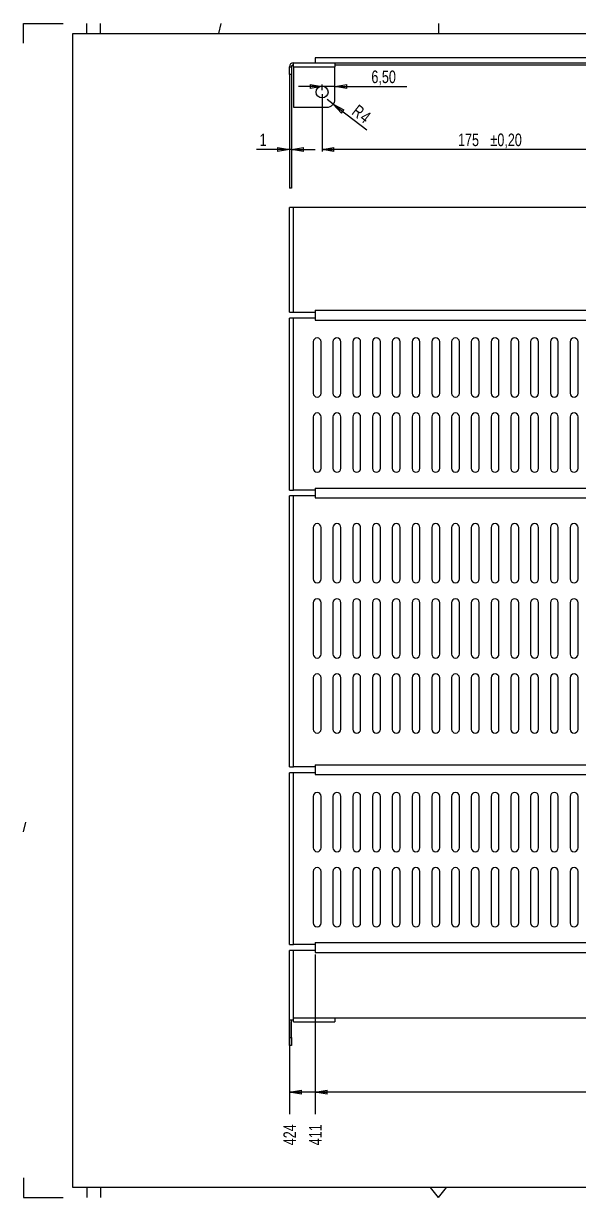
# Model space of a CAD drawing. Extents: x 0 to 841, y 0 to 594.
# Drawn here: x 0 to 281, y 0 to 594 of the extents above; entities that cross this region are included whole.
import ezdxf

# ---------------------------------------------------------------- set-up
doc = ezdxf.new("R2010")
doc.units = 0
doc.layers.get('0').update_dxf_attribs({"linetype": 'CONTINUOUS'})
doc.layers.add('FORMAT', color=7, linetype='CONTINUOUS')
doc.styles.add('SLDTEXTSTYLE0', font='TXT', dxfattribs={"width": 0.75})
doc.dimstyles.new('SLDDIMSTYLE1', dxfattribs={"dimtxt": 6.35, "dimasz": 5.9944, "dimexe": 0, "dimexo": 0.0625, "dimgap": 1.5875, "dimtad": 0, "dimtih": 1, "dimtoh": 1, "dimzin": 12, "dimtxsty": 'SLDTEXTSTYLE0', "dimblk1": 'CLOSED', "dimblk2": 'CLOSED', "dimsah": 1, "dimcen": 0.09, "dimazin": 3, "dimtfac": 1, "dimtofl": 0, "dimtmove": 0, "dimatfit": 3, "dimtolj": 1, "dimtzin": 12})
doc.dimstyles.new('SLDDIMSTYLE2', dxfattribs={"dimtxt": 6.35, "dimasz": 5.9944, "dimexe": 0, "dimexo": 0.0625, "dimgap": 1.5875, "dimtad": 1, "dimtih": 1, "dimtoh": 1, "dimzin": 12, "dimtxsty": 'SLDTEXTSTYLE0', "dimblk1": 'CLOSED', "dimblk2": 'CLOSED', "dimsah": 1, "dimcen": 0.09, "dimazin": 3, "dimtfac": 1, "dimtofl": 0, "dimtmove": 0, "dimatfit": 3, "dimtolj": 1, "dimtzin": 12})
doc.dimstyles.new('SLDDIMSTYLE4', dxfattribs={"dimtxt": 6.35, "dimasz": 5.9944, "dimexe": 0, "dimexo": 0.0625, "dimgap": 1.5875, "dimtad": 1, "dimtih": 1, "dimtoh": 1, "dimzin": 12, "dimtxsty": 'SLDTEXTSTYLE0', "dimblk1": 'CLOSED', "dimblk2": 'CLOSED', "dimsah": 1, "dimcen": 0.09, "dimazin": 3, "dimtol": 1, "dimtp": 0.2, "dimtm": 0.2, "dimtfac": 1, "dimtofl": 0, "dimtmove": 0, "dimatfit": 3, "dimtolj": 1})
doc.dimstyles.new('SLDDIMSTYLE5', dxfattribs={"dimtxt": 6.35, "dimasz": 5.9944, "dimexe": 0, "dimexo": 0.0625, "dimgap": 1.5875, "dimtad": 1, "dimtih": 1, "dimtoh": 1, "dimzin": 12, "dimtxsty": 'SLDTEXTSTYLE0', "dimblk1": 'CLOSED', "dimblk2": 'CLOSED', "dimsah": 1, "dimcen": 0.09, "dimazin": 3, "dimtfac": 1, "dimtofl": 0, "dimtmove": 0, "dimatfit": 3, "dimtolj": 1, "dimtzin": 12})

# ---------------------------------------------------------------- blocks, each defined once
blk = doc.blocks.new('_CLOSED')
at = {"color": 0, "linetype": 'BYBLOCK'}
for p, q in [((-1, 0.166667), (0, 0)), ((-1, 0.166667), (-1, -0.166667)), ((0, 0), (-1, -0.166667)), ((0, 0), (-1, 0))]:
    blk.add_line(p, q, dxfattribs=at)
blk = doc.blocks.new('*D11')
at = {"layer": 'FORMAT'}
for p, q in [((151.12, 558.32), (151.12, 529.2)), ((326.12, 558.32), (326.12, 529.2)), ((326.12, 530.19), (151.12, 530.19))]:
    blk.add_line(p, q, dxfattribs=at)
at = {"layer": 'FORMAT', "xscale": 5.9944, "yscale": 5.9944, "rotation": 180.0000000000004}
blk.add_blockref('_CLOSED', (151.12, 530.19, -211.9), dxfattribs=at)
at = {"layer": 'FORMAT', "xscale": 5.9944, "yscale": 5.9944}
blk.add_blockref('_CLOSED', (326.12, 530.19, -211.9), dxfattribs=at)
at = {"layer": 'FORMAT', "char_height": 6.35, "attachment_point": 1, "style": 'SLDTEXTSTYLE0'}
for s, insert in [('175', (219.88, 538.3)), ('±0,20', (236.29, 538.3))]:
    blk.add_mtext(s, dxfattribs=dict(at, insert=insert))
blk = doc.blocks.new('*D14')
at = {"layer": 'FORMAT'}
for q in [(153.62, 555.61), (173.67, 540.12)]:
    blk.add_line((156.78, 553.16), q, dxfattribs=at)
at = {"layer": 'FORMAT', "xscale": 5.9944, "yscale": 5.9944, "rotation": 142.331541595082}
blk.add_blockref('_CLOSED', (156.78, 553.16, -211.9), dxfattribs=at)
at = {"layer": 'FORMAT', "char_height": 6.35, "attachment_point": 1, "rotation": 322.33154, "style": 'SLDTEXTSTYLE0'}
for s, insert in [('R', (169.5, 553.39)), ('4', (173.56, 550.25))]:
    blk.add_mtext(s, dxfattribs=dict(at, insert=insert))
blk = doc.blocks.new('*D18')
at = {"layer": 'FORMAT'}
for p, q in [((151.12, 562.08), (139.13, 562.08)), ((151.12, 560.3), (151.12, 563.07)), ((157.62, 562.08), (151.12, 562.08)), ((157.62, 562.08), (194.05, 562.08))]:
    blk.add_line(p, q, dxfattribs=at)
at = {"layer": 'FORMAT', "xscale": 5.9944, "yscale": 5.9944}
blk.add_blockref('_CLOSED', (151.12, 562.08, -211.9), dxfattribs=at)
at = {"layer": 'FORMAT', "xscale": 5.9944, "yscale": 5.9944, "rotation": 180.0000000000004}
blk.add_blockref('_CLOSED', (157.62, 562.08, -211.9), dxfattribs=at)
at = {"layer": 'FORMAT', "insert": (176.05, 570.19), "char_height": 6.35, "attachment_point": 1, "style": 'SLDTEXTSTYLE0'}
blk.add_mtext('6,50', dxfattribs=at)
blk = doc.blocks.new('*D20')
at = {"layer": 'FORMAT'}
for p, q in [((134.62, 530.18), (117.88, 530.18)), ((135.62, 530.18), (134.62, 530.18)), ((135.62, 530.18), (147.61, 530.18))]:
    blk.add_line(p, q, dxfattribs=at)
at = {"layer": 'FORMAT', "xscale": 5.9944, "yscale": 5.9944}
for p, rotation in [((134.62, 530.18, -211.9), 360.0000000000004), ((135.62, 530.18, -211.9), 180.0000000000004)]:
    blk.add_blockref('_CLOSED', p, dxfattribs=dict(at, rotation=rotation))
at = {"layer": 'FORMAT', "insert": (119.47, 538.29), "char_height": 6.35, "attachment_point": 1, "style": 'SLDTEXTSTYLE0'}
blk.add_mtext('1', dxfattribs=at)
blk = doc.blocks.new('*D23')
at = {"layer": 'FORMAT'}
for p, q in [((147.62, 122.95), (147.62, 42.1)), ((330.62, 53.35), (147.62, 53.35))]:
    blk.add_line(p, q, dxfattribs=at)
at = {"layer": 'FORMAT', "xscale": 5.9944, "yscale": 5.9944, "rotation": 180.0000000000004}
blk.add_blockref('_CLOSED', (147.62, 53.35, 0.1), dxfattribs=at)
at = {"layer": 'FORMAT', "insert": (144.55, 26.44), "char_height": 6.35, "attachment_point": 1, "rotation": 90, "style": 'SLDTEXTSTYLE0'}
blk.add_mtext('411', dxfattribs=at)
blk = doc.blocks.new('*D24')
at = {"layer": 'FORMAT'}
for p, q in [((134.62, 88.95), (134.62, 42.1)), ((147.62, 53.35), (134.62, 53.35))]:
    blk.add_line(p, q, dxfattribs=at)
at = {"layer": 'FORMAT', "xscale": 5.9944, "yscale": 5.9944, "rotation": 180.0000000000004}
blk.add_blockref('_CLOSED', (134.62, 53.35, 0.1), dxfattribs=at)
at = {"layer": 'FORMAT', "insert": (131.55, 26.44), "char_height": 6.35, "attachment_point": 1, "rotation": 90, "style": 'SLDTEXTSTYLE0'}
blk.add_mtext('424', dxfattribs=at)

msp = doc.modelspace()

# ---------------------------------------------------------------- linework, layer by layer
at = {"color": 7, "linetype": 'CONTINUOUS'}
for p, q in [((0, 584), (0, 594)), ((0, 594), (20, 594)), ((32, 589), (32, 594)), ((39, 589), (39, 594)), ((98.778, 589), (100, 594)), ((210, 594), (210, 589)), ((25, 589), (836, 589)), ((25, 5), (25, 589)), ((545.617, 576.606), (147.617, 576.606)), ((147.617, 576.606), (147.617, 574.106)), ((134.617, 572.106), (135.617, 572.106)), ((134.617, 568.106), (134.617, 572.106)), ((135.617, 572.106), (135.617, 568.106)), ((136.617, 574.106), (157.617, 574.106)), ((136.617, 573.838), (136.617, 574.106)), ((136.617, 572.106), (136.617, 573.838)), ((136.617, 572.106), (136.617, 551.606)), ((136.617, 572.106), (157.617, 572.106)), ((157.617, 574.106), (157.617, 572.106)), ((157.617, 574.106), (319.617, 574.106)), ((157.617, 573.106), (319.617, 573.106)), ((157.617, 555.606), (157.617, 572.106)), ((134.617, 568.106), (134.617, 510.606)), ((135.617, 568.106), (134.617, 568.106)), ((135.617, 568.106), (135.617, 510.606)), ((136.617, 551.606), (153.617, 551.606)), ((135.617, 510.606), (134.617, 510.606)), ((134.617, 447.944), (134.617, 500.944)), ((136.617, 500.944), (134.617, 500.944)), ((136.617, 447.944), (136.617, 500.944)), ((342.117, 500.944), (136.617, 500.944)), ((134.617, 447.944), (136.617, 447.944)), ((136.617, 447.944), (147.617, 447.944)), ((147.617, 448.944), (545.617, 448.944)), ((147.617, 448.944), (147.617, 443.944)), ((134.617, 357.944), (134.617, 444.944)), ((136.617, 444.944), (134.617, 444.944)), ((136.617, 357.944), (136.617, 444.944)), ((147.617, 444.944), (136.617, 444.944)), ((147.617, 443.944), (545.617, 443.944)), ((146.617, 432.944), (146.617, 406.944)), ((150.617, 406.944), (150.617, 432.944)), ((156.617, 432.944), (156.617, 406.944)), ((160.617, 406.944), (160.617, 432.944)), ((166.617, 432.944), (166.617, 406.944)), ((170.617, 406.944), (170.617, 432.944)), ((176.617, 432.944), (176.617, 406.944)), ((180.617, 406.944), (180.617, 432.944)), ((186.617, 432.944), (186.617, 406.944)), ((190.617, 406.944), (190.617, 432.944)), ((196.617, 432.944), (196.617, 406.944)), ((200.617, 406.944), (200.617, 432.944)), ((206.617, 432.944), (206.617, 406.944)), ((210.617, 406.944), (210.617, 432.944)), ((216.617, 432.944), (216.617, 406.944)), ((220.617, 406.944), (220.617, 432.944)), ((226.617, 432.944), (226.617, 406.944)), ((230.617, 406.944), (230.617, 432.944)), ((236.617, 432.944), (236.617, 406.944)), ((240.617, 406.944), (240.617, 432.944)), ((246.617, 432.944), (246.617, 406.944)), ((250.617, 406.944), (250.617, 432.944)), ((256.617, 432.944), (256.617, 406.944)), ((260.617, 406.944), (260.617, 432.944)), ((266.617, 432.944), (266.617, 406.944)), ((270.617, 406.944), (270.617, 432.944)), ((276.617, 432.944), (276.617, 406.944)), ((280.617, 406.944), (280.617, 432.944)), ((146.617, 394.944), (146.617, 368.944)), ((150.617, 368.944), (150.617, 394.944)), ((156.617, 394.944), (156.617, 368.944)), ((160.617, 368.944), (160.617, 394.944)), ((166.617, 394.944), (166.617, 368.944)), ((170.617, 368.944), (170.617, 394.944)), ((176.617, 394.944), (176.617, 368.944)), ((180.617, 368.944), (180.617, 394.944)), ((186.617, 394.944), (186.617, 368.944)), ((190.617, 368.944), (190.617, 394.944)), ((196.617, 394.944), (196.617, 368.944)), ((200.617, 368.944), (200.617, 394.944)), ((206.617, 394.944), (206.617, 368.944)), ((210.617, 368.944), (210.617, 394.944)), ((216.617, 394.944), (216.617, 368.944)), ((220.617, 368.944), (220.617, 394.944)), ((226.617, 394.944), (226.617, 368.944)), ((230.617, 368.944), (230.617, 394.944)), ((236.617, 394.944), (236.617, 368.944)), ((240.617, 368.944), (240.617, 394.944)), ((246.617, 394.944), (246.617, 368.944)), ((250.617, 368.944), (250.617, 394.944)), ((256.617, 394.944), (256.617, 368.944)), ((260.617, 368.944), (260.617, 394.944)), ((266.617, 394.944), (266.617, 368.944)), ((270.617, 368.944), (270.617, 394.944)), ((276.617, 394.944), (276.617, 368.944)), ((280.617, 368.944), (280.617, 394.944)), ((134.617, 357.944), (136.617, 357.944)), ((147.617, 357.944), (136.617, 357.944)), ((147.617, 358.944), (147.617, 353.944)), ((147.617, 358.944), (545.617, 358.944)), ((134.617, 217.944), (134.617, 354.944)), ((136.617, 354.944), (134.617, 354.944)), ((136.617, 217.944), (136.617, 354.944)), ((147.617, 354.944), (136.617, 354.944)), ((147.617, 353.944), (545.617, 353.944)), ((146.617, 338.944), (146.617, 312.944)), ((150.617, 312.944), (150.617, 338.944)), ((156.617, 338.944), (156.617, 312.944)), ((160.617, 312.944), (160.617, 338.944)), ((166.617, 338.944), (166.617, 312.944)), ((170.617, 312.944), (170.617, 338.944)), ((176.617, 338.944), (176.617, 312.944)), ((180.617, 312.944), (180.617, 338.944)), ((186.617, 338.944), (186.617, 312.944)), ((190.617, 312.944), (190.617, 338.944)), ((196.617, 338.944), (196.617, 312.944)), ((200.617, 312.944), (200.617, 338.944)), ((206.617, 338.944), (206.617, 312.944)), ((210.617, 312.944), (210.617, 338.944)), ((216.617, 338.944), (216.617, 312.944)), ((220.617, 312.944), (220.617, 338.944)), ((226.617, 338.944), (226.617, 312.944)), ((230.617, 312.944), (230.617, 338.944)), ((236.617, 338.944), (236.617, 312.944)), ((240.617, 312.944), (240.617, 338.944)), ((246.617, 338.944), (246.617, 312.944)), ((250.617, 312.944), (250.617, 338.944)), ((256.617, 338.944), (256.617, 312.944)), ((260.617, 312.944), (260.617, 338.944)), ((266.617, 338.944), (266.617, 312.944)), ((270.617, 312.944), (270.617, 338.944)), ((276.617, 338.944), (276.617, 312.944)), ((280.617, 312.944), (280.617, 338.944)), ((146.617, 300.944), (146.617, 274.944)), ((150.617, 274.944), (150.617, 300.944)), ((156.617, 300.944), (156.617, 274.944)), ((160.617, 274.944), (160.617, 300.944)), ((166.617, 300.944), (166.617, 274.944)), ((170.617, 274.944), (170.617, 300.944)), ((176.617, 300.944), (176.617, 274.944)), ((180.617, 274.944), (180.617, 300.944)), ((186.617, 300.944), (186.617, 274.944)), ((190.617, 274.944), (190.617, 300.944)), ((196.617, 300.944), (196.617, 274.944)), ((200.617, 274.944), (200.617, 300.944)), ((206.617, 300.944), (206.617, 274.944)), ((210.617, 274.944), (210.617, 300.944)), ((216.617, 300.944), (216.617, 274.944)), ((220.617, 274.944), (220.617, 300.944)), ((226.617, 300.944), (226.617, 274.944)), ((230.617, 274.944), (230.617, 300.944)), ((236.617, 300.944), (236.617, 274.944)), ((240.617, 274.944), (240.617, 300.944)), ((246.617, 300.944), (246.617, 274.944)), ((250.617, 274.944), (250.617, 300.944)), ((256.617, 300.944), (256.617, 274.944)), ((260.617, 274.944), (260.617, 300.944)), ((266.617, 300.944), (266.617, 274.944)), ((270.617, 274.944), (270.617, 300.944)), ((276.617, 300.944), (276.617, 274.944)), ((280.617, 274.944), (280.617, 300.944)), ((146.617, 262.944), (146.617, 236.944)), ((150.617, 236.944), (150.617, 262.944)), ((156.617, 262.944), (156.617, 236.944)), ((160.617, 236.944), (160.617, 262.944)), ((166.617, 262.944), (166.617, 236.944)), ((170.617, 236.944), (170.617, 262.944)), ((176.617, 262.944), (176.617, 236.944)), ((180.617, 236.944), (180.617, 262.944)), ((186.617, 262.944), (186.617, 236.944)), ((190.617, 236.944), (190.617, 262.944)), ((196.617, 262.944), (196.617, 236.944)), ((200.617, 236.944), (200.617, 262.944)), ((206.617, 262.944), (206.617, 236.944)), ((210.617, 236.944), (210.617, 262.944)), ((216.617, 262.944), (216.617, 236.944)), ((220.617, 236.944), (220.617, 262.944)), ((226.617, 262.944), (226.617, 236.944)), ((230.617, 236.944), (230.617, 262.944)), ((236.617, 262.944), (236.617, 236.944)), ((240.617, 236.944), (240.617, 262.944)), ((246.617, 262.944), (246.617, 236.944)), ((250.617, 236.944), (250.617, 262.944)), ((256.617, 262.944), (256.617, 236.944)), ((260.617, 236.944), (260.617, 262.944)), ((266.617, 262.944), (266.617, 236.944)), ((270.617, 236.944), (270.617, 262.944)), ((276.617, 262.944), (276.617, 236.944)), ((280.617, 236.944), (280.617, 262.944)), ((134.617, 217.944), (136.617, 217.944)), ((134.617, 127.944), (134.617, 214.944)), ((136.617, 214.944), (134.617, 214.944)), ((147.617, 217.944), (136.617, 217.944)), ((136.617, 127.944), (136.617, 214.944)), ((147.617, 214.944), (136.617, 214.944)), ((147.617, 218.944), (545.617, 218.944)), ((147.617, 218.944), (147.617, 213.944)), ((147.617, 213.944), (545.617, 213.944)), ((146.617, 202.944), (146.617, 176.944)), ((150.617, 176.944), (150.617, 202.944)), ((156.617, 202.944), (156.617, 176.944)), ((160.617, 176.944), (160.617, 202.944)), ((166.617, 202.944), (166.617, 176.944)), ((170.617, 176.944), (170.617, 202.944)), ((176.617, 202.944), (176.617, 176.944)), ((180.617, 176.944), (180.617, 202.944)), ((186.617, 202.944), (186.617, 176.944)), ((190.617, 176.944), (190.617, 202.944)), ((196.617, 202.944), (196.617, 176.944)), ((200.617, 176.944), (200.617, 202.944)), ((206.617, 202.944), (206.617, 176.944)), ((210.617, 176.944), (210.617, 202.944)), ((216.617, 202.944), (216.617, 176.944)), ((220.617, 176.944), (220.617, 202.944)), ((226.617, 202.944), (226.617, 176.944)), ((230.617, 176.944), (230.617, 202.944)), ((236.617, 202.944), (236.617, 176.944)), ((240.617, 176.944), (240.617, 202.944)), ((246.617, 202.944), (246.617, 176.944)), ((250.617, 176.944), (250.617, 202.944)), ((256.617, 202.944), (256.617, 176.944)), ((260.617, 176.944), (260.617, 202.944)), ((266.617, 202.944), (266.617, 176.944)), ((270.617, 176.944), (270.617, 202.944)), ((276.617, 202.944), (276.617, 176.944)), ((280.617, 176.944), (280.617, 202.944)), ((0, 185), (1.188, 189.857)), ((146.617, 164.944), (146.617, 138.944)), ((150.617, 138.944), (150.617, 164.944)), ((156.617, 164.944), (156.617, 138.944)), ((160.617, 138.944), (160.617, 164.944)), ((166.617, 164.944), (166.617, 138.944)), ((170.617, 138.944), (170.617, 164.944)), ((176.617, 164.944), (176.617, 138.944)), ((180.617, 138.944), (180.617, 164.944)), ((186.617, 164.944), (186.617, 138.944)), ((190.617, 138.944), (190.617, 164.944)), ((196.617, 164.944), (196.617, 138.944)), ((200.617, 138.944), (200.617, 164.944)), ((206.617, 164.944), (206.617, 138.944)), ((210.617, 138.944), (210.617, 164.944)), ((216.617, 164.944), (216.617, 138.944)), ((220.617, 138.944), (220.617, 164.944)), ((226.617, 164.944), (226.617, 138.944)), ((230.617, 138.944), (230.617, 164.944)), ((236.617, 164.944), (236.617, 138.944)), ((240.617, 138.944), (240.617, 164.944)), ((246.617, 164.944), (246.617, 138.944)), ((250.617, 138.944), (250.617, 164.944)), ((256.617, 164.944), (256.617, 138.944)), ((260.617, 138.944), (260.617, 164.944)), ((266.617, 164.944), (266.617, 138.944)), ((270.617, 138.944), (270.617, 164.944)), ((276.617, 164.944), (276.617, 138.944)), ((280.617, 138.944), (280.617, 164.944)), ((134.617, 127.944), (136.617, 127.944)), ((136.617, 124.944), (134.617, 124.944)), ((134.617, 89.944), (134.617, 124.944)), ((147.617, 127.944), (136.617, 127.944)), ((136.617, 90.944), (136.617, 124.944)), ((147.617, 124.944), (136.617, 124.944)), ((147.617, 128.944), (545.617, 128.944)), ((147.617, 128.944), (147.617, 123.944)), ((147.617, 123.944), (545.617, 123.944)), ((134.617, 89.944), (136.617, 89.944)), ((134.617, 80.944), (134.617, 89.944)), ((135.617, 80.944), (135.617, 89.944)), ((136.617, 89.944), (136.617, 90.944)), ((136.617, 90.944), (157.617, 90.944)), ((136.617, 88.944), (136.617, 89.944)), ((157.617, 90.944), (319.617, 90.944)), ((157.617, 90.944), (157.617, 88.944)), ((136.617, 88.944), (157.617, 88.944)), ((134.617, 80.944), (135.617, 80.944)), ((134.617, 76.944), (134.617, 80.944)), ((135.617, 80.944), (135.617, 76.944)), ((135.617, 76.944), (134.617, 76.944)), ((0, 10), (0, 0)), ((0, 0), (20, 0)), ((836, 5), (25, 5)), ((32, 5), (32, 0)), ((39, 5), (39, 0)), ((210, 0), (206.003, 5)), ((210, 0), (213.997, 5))]:
    msp.add_line(p, q, dxfattribs=at)
msp.add_circle((151.117, 559.306), 3, dxfattribs=at)
for centre, radius, start, end in [((136.617, 572.106), 2, 90, 180), ((136.617, 572.106), 1, 90, 180), ((153.617, 555.606), 4, 270, 0), ((148.617, 432.944), 2, 0, 180), ((158.617, 432.944), 2, 0, 180), ((168.617, 432.944), 2, 0, 180), ((178.617, 432.944), 2, 0, 180), ((188.617, 432.944), 2, 0, 180), ((198.617, 432.944), 2, 0, 180), ((208.617, 432.944), 2, 0, 180), ((218.617, 432.944), 2, 0, 180), ((228.617, 432.944), 2, 0, 180), ((238.617, 432.944), 2, 0, 180), ((248.617, 432.944), 2, 0, 180), ((258.617, 432.944), 2, 0, 180), ((268.617, 432.944), 2, 0, 180), ((278.617, 432.944), 2, 0, 180), ((148.617, 406.944), 2, 180, 0), ((158.617, 406.944), 2, 180, 0), ((168.617, 406.944), 2, 180, 0), ((178.617, 406.944), 2, 180, 0), ((188.617, 406.944), 2, 180, 0), ((198.617, 406.944), 2, 180, 0), ((208.617, 406.944), 2, 180, 0), ((218.617, 406.944), 2, 180, 0), ((228.617, 406.944), 2, 180, 0), ((238.617, 406.944), 2, 180, 0), ((248.617, 406.944), 2, 180, 0), ((258.617, 406.944), 2, 180, 0), ((268.617, 406.944), 2, 180, 0), ((278.617, 406.944), 2, 180, 0), ((148.617, 394.944), 2, 0, 180), ((158.617, 394.944), 2, 0, 180), ((168.617, 394.944), 2, 0, 180), ((178.617, 394.944), 2, 0, 180), ((188.617, 394.944), 2, 0, 180), ((198.617, 394.944), 2, 0, 180), ((208.617, 394.944), 2, 0, 180), ((218.617, 394.944), 2, 0, 180), ((228.617, 394.944), 2, 0, 180), ((238.617, 394.944), 2, 0, 180), ((248.617, 394.944), 2, 0, 180), ((258.617, 394.944), 2, 0, 180), ((268.617, 394.944), 2, 0, 180), ((278.617, 394.944), 2, 0, 180), ((148.617, 368.944), 2, 180, 0), ((158.617, 368.944), 2, 180, 0), ((168.617, 368.944), 2, 180, 0), ((178.617, 368.944), 2, 180, 0), ((188.617, 368.944), 2, 180, 0), ((198.617, 368.944), 2, 180, 0), ((208.617, 368.944), 2, 180, 0), ((218.617, 368.944), 2, 180, 0), ((228.617, 368.944), 2, 180, 0), ((238.617, 368.944), 2, 180, 0), ((248.617, 368.944), 2, 180, 0), ((258.617, 368.944), 2, 180, 0), ((268.617, 368.944), 2, 180, 0), ((278.617, 368.944), 2, 180, 0), ((148.617, 338.944), 2, 0, 180), ((158.617, 338.944), 2, 0, 180), ((168.617, 338.944), 2, 0, 180), ((178.617, 338.944), 2, 0, 180), ((188.617, 338.944), 2, 0, 180), ((198.617, 338.944), 2, 0, 180), ((208.617, 338.944), 2, 0, 180), ((218.617, 338.944), 2, 0, 180), ((228.617, 338.944), 2, 0, 180), ((238.617, 338.944), 2, 0, 180), ((248.617, 338.944), 2, 0, 180), ((258.617, 338.944), 2, 0, 180), ((268.617, 338.944), 2, 0, 180), ((278.617, 338.944), 2, 0, 180), ((148.617, 312.944), 2, 180, 0), ((158.617, 312.944), 2, 180, 0), ((168.617, 312.944), 2, 180, 0), ((178.617, 312.944), 2, 180, 0), ((188.617, 312.944), 2, 180, 0), ((198.617, 312.944), 2, 180, 0), ((208.617, 312.944), 2, 180, 0), ((218.617, 312.944), 2, 180, 0), ((228.617, 312.944), 2, 180, 0), ((238.617, 312.944), 2, 180, 0), ((248.617, 312.944), 2, 180, 0), ((258.617, 312.944), 2, 180, 0), ((268.617, 312.944), 2, 180, 0), ((278.617, 312.944), 2, 180, 0), ((148.617, 300.944), 2, 0, 180), ((158.617, 300.944), 2, 0, 180), ((168.617, 300.944), 2, 0, 180), ((178.617, 300.944), 2, 0, 180), ((188.617, 300.944), 2, 0, 180), ((198.617, 300.944), 2, 0, 180), ((208.617, 300.944), 2, 0, 180), ((218.617, 300.944), 2, 0, 180), ((228.617, 300.944), 2, 0, 180), ((238.617, 300.944), 2, 0, 180), ((248.617, 300.944), 2, 0, 180), ((258.617, 300.944), 2, 0, 180), ((268.617, 300.944), 2, 0, 180), ((278.617, 300.944), 2, 0, 180), ((148.617, 274.944), 2, 180, 0), ((158.617, 274.944), 2, 180, 0), ((168.617, 274.944), 2, 180, 0), ((178.617, 274.944), 2, 180, 0), ((188.617, 274.944), 2, 180, 0), ((198.617, 274.944), 2, 180, 0), ((208.617, 274.944), 2, 180, 0), ((218.617, 274.944), 2, 180, 0), ((228.617, 274.944), 2, 180, 0), ((238.617, 274.944), 2, 180, 0), ((248.617, 274.944), 2, 180, 0), ((258.617, 274.944), 2, 180, 0), ((268.617, 274.944), 2, 180, 0), ((278.617, 274.944), 2, 180, 0), ((148.617, 262.944), 2, 0, 180), ((158.617, 262.944), 2, 0, 180), ((168.617, 262.944), 2, 0, 180), ((178.617, 262.944), 2, 0, 180), ((188.617, 262.944), 2, 0, 180), ((198.617, 262.944), 2, 0, 180), ((208.617, 262.944), 2, 0, 180), ((218.617, 262.944), 2, 0, 180), ((228.617, 262.944), 2, 0, 180), ((238.617, 262.944), 2, 0, 180), ((248.617, 262.944), 2, 0, 180), ((258.617, 262.944), 2, 0, 180), ((268.617, 262.944), 2, 0, 180), ((278.617, 262.944), 2, 0, 180), ((148.617, 236.944), 2, 180, 0), ((158.617, 236.944), 2, 180, 0), ((168.617, 236.944), 2, 180, 0), ((178.617, 236.944), 2, 180, 0), ((188.617, 236.944), 2, 180, 0), ((198.617, 236.944), 2, 180, 0), ((208.617, 236.944), 2, 180, 0), ((218.617, 236.944), 2, 180, 0), ((228.617, 236.944), 2, 180, 0), ((238.617, 236.944), 2, 180, 0), ((248.617, 236.944), 2, 180, 0), ((258.617, 236.944), 2, 180, 0), ((268.617, 236.944), 2, 180, 0), ((278.617, 236.944), 2, 180, 0), ((148.617, 202.944), 2, 0, 180), ((158.617, 202.944), 2, 0, 180), ((168.617, 202.944), 2, 0, 180), ((178.617, 202.944), 2, 0, 180), ((188.617, 202.944), 2, 0, 180), ((198.617, 202.944), 2, 0, 180), ((208.617, 202.944), 2, 0, 180), ((218.617, 202.944), 2, 0, 180), ((228.617, 202.944), 2, 0, 180), ((238.617, 202.944), 2, 0, 180), ((248.617, 202.944), 2, 0, 180), ((258.617, 202.944), 2, 0, 180), ((268.617, 202.944), 2, 0, 180), ((278.617, 202.944), 2, 0, 180), ((148.617, 176.944), 2, 180, 0), ((158.617, 176.944), 2, 180, 0), ((168.617, 176.944), 2, 180, 0), ((178.617, 176.944), 2, 180, 0), ((188.617, 176.944), 2, 180, 0), ((198.617, 176.944), 2, 180, 0), ((208.617, 176.944), 2, 180, 0), ((218.617, 176.944), 2, 180, 0), ((228.617, 176.944), 2, 180, 0), ((238.617, 176.944), 2, 180, 0), ((248.617, 176.944), 2, 180, 0), ((258.617, 176.944), 2, 180, 0), ((268.617, 176.944), 2, 180, 0), ((278.617, 176.944), 2, 180, 0), ((148.617, 164.944), 2, 0, 180), ((158.617, 164.944), 2, 0, 180), ((168.617, 164.944), 2, 0, 180), ((178.617, 164.944), 2, 0, 180), ((188.617, 164.944), 2, 0, 180), ((198.617, 164.944), 2, 0, 180), ((208.617, 164.944), 2, 0, 180), ((218.617, 164.944), 2, 0, 180), ((228.617, 164.944), 2, 0, 180), ((238.617, 164.944), 2, 0, 180), ((248.617, 164.944), 2, 0, 180), ((258.617, 164.944), 2, 0, 180), ((268.617, 164.944), 2, 0, 180), ((278.617, 164.944), 2, 0, 180), ((148.617, 138.944), 2, 180, 0), ((158.617, 138.944), 2, 180, 0), ((168.617, 138.944), 2, 180, 0), ((178.617, 138.944), 2, 180, 0), ((188.617, 138.944), 2, 180, 0), ((198.617, 138.944), 2, 180, 0), ((208.617, 138.944), 2, 180, 0), ((218.617, 138.944), 2, 180, 0), ((228.617, 138.944), 2, 180, 0), ((238.617, 138.944), 2, 180, 0), ((248.617, 138.944), 2, 180, 0), ((258.617, 138.944), 2, 180, 0), ((268.617, 138.944), 2, 180, 0), ((278.617, 138.944), 2, 180, 0)]:
    msp.add_arc(centre, radius, start, end, dxfattribs=at)

# ---------------------------------------------------------------- dimensions: what is measured, and where the dimension line sits
at = {"layer": 'FORMAT'}
for base, p1, p2, dimstyle, override, picture, middle in [((151.117, 562.082), (157.617, 555.606), (151.117, 559.306), 'SLDDIMSTYLE2', {"dimtxt": 6.35, "dimasz": 5.9944, "dimexe": 0.9906, "dimexo": 0.9906, "dimgap": 1.524, "dimtad": 1, "dimtih": 0, "dimtoh": 0, "dimzin": 12, "dimtzin": 12}, '*D18', (184.257, 562.082)), ((151.117, 530.187), (326.117, 559.306), (151.117, 559.306), 'SLDDIMSTYLE4', {"dimtxt": 6.35, "dimasz": 5.9944, "dimexe": 0.9906, "dimexo": 0.9906, "dimgap": 1.524, "dimtad": 1, "dimtih": 0, "dimtoh": 0, "dimzin": 12, "dimtzin": 8}, '*D11', (238.617, 530.187)), ((134.617, 530.181), (135.617, 510.606), (134.617, 510.606), 'SLDDIMSTYLE2', {"dimtxt": 6.35, "dimasz": 5.9944, "dimexe": 0.9906, "dimexo": 0.9906, "dimgap": 1.524, "dimtad": 1, "dimtih": 0, "dimtoh": 0, "dimzin": 12, "dimtzin": 12}, '*D20', (121.813, 530.181))]:
    dim = msp.add_linear_dim(base=base, p1=p1, p2=p2, dimstyle=dimstyle, override=override, dxfattribs=at)
    dim.commit()
    dim.dimension.update_dxf_attribs({"geometry": picture, "text_midpoint": middle, "dimtype": 160})
dim = msp.add_radius_dim(center=(153.617, 555.606), mpoint=(156.783, 553.161), dimstyle='SLDDIMSTYLE5', override={"dimtxt": 6.35, "dimasz": 5.9944, "dimexe": 0.9906, "dimexo": 0.9906, "dimgap": 1.524, "dimtad": 1, "dimtih": 0, "dimtoh": 0, "dimzin": 12, "dimtzin": 12}, dxfattribs=at)
dim.commit()
dim.dimension.update_dxf_attribs({"geometry": '*D14', "text_midpoint": (169.019, 543.716), "dimtype": 164})
for feature_location, offset, picture, middle in [((147.617, 123.944, 0.1), (0, -81.843), '*D23', (147.617, 35.759, 0.4)), ((134.617, 89.944, 0.1), (0, -47.843), '*D24', (134.617, 34.173, 0.4))]:
    dim = msp.add_ordinate_dim(feature_location=feature_location, offset=offset, dtype=1, origin=(558.617, 89.944, 0.1), dimstyle='SLDDIMSTYLE1', override={"dimtxt": 6.35, "dimasz": 5.9944, "dimexe": 0.9906, "dimexo": 0.9906, "dimgap": 1.524, "dimtad": 0, "dimtih": 1, "dimtoh": 1, "dimzin": 12, "dimtzin": 12}, dxfattribs=at)
    dim.commit()
    dim.dimension.update_dxf_attribs({"geometry": picture, "text_midpoint": middle})

doc.saveas('drawing.dxf')
